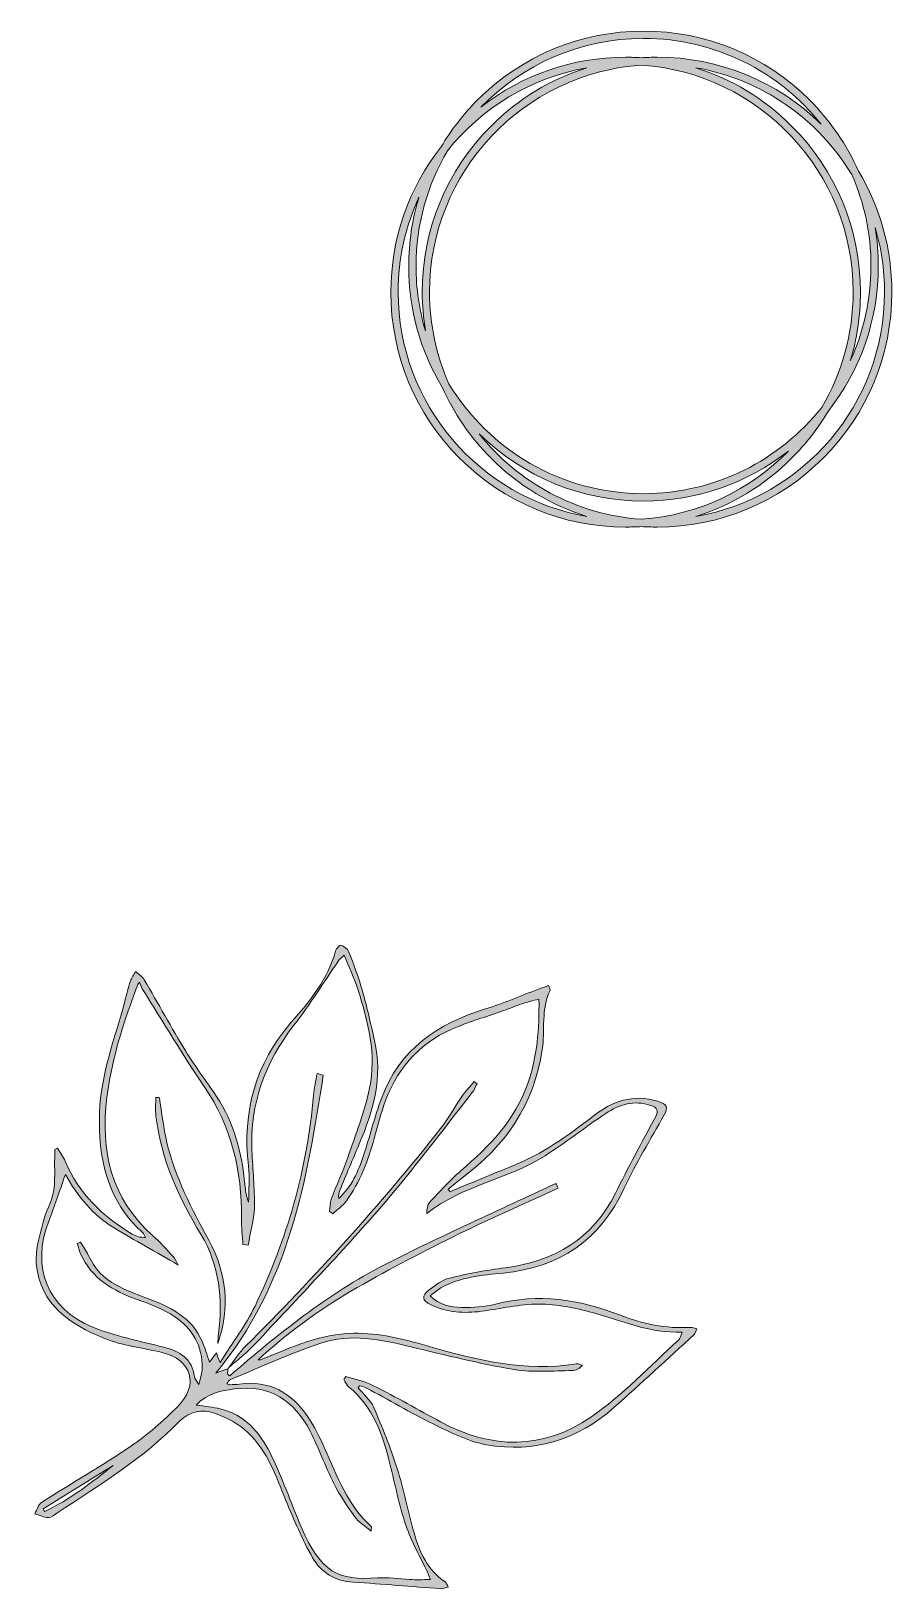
# Model space of a CAD drawing. Header units: inches. Extents: x 792 to 7891, y -1059 to 2748.
# Drawn here: x 2583 to 3759, y -1040 to 1087 of the extents above; entities that cross this region are included whole.
import ezdxf

# ---------------------------------------------------------------- set-up
doc = ezdxf.new("R2010")
doc.units = ezdxf.units.IN
doc.header["$MEASUREMENT"] = 0
doc.layers.add('Layer 1', color=7, linetype='Continuous')

# ---------------------------------------------------------------- blocks, each defined once
blk = doc.blocks.new('block 5')
at = {"layer": 'Layer 1', "lineweight": 0}
for points, knots in [([(3484.1, -682.5), (3450.2, -684.6), (3417.7, -677.5), (3386.5, -665.5), (3331.3, -644.3), (3275.6, -635.6), (3217.2, -650.7), (3202.3, -654.5), (3186.2, -655.7), (3170.8, -655.2), (3156.2, -654.7), (3140.8, -652.7), (3127.9, -639.2), (3133.6, -635), (3137.8, -631.2), (3142.7, -628.5), (3169.1, -613.7), (3198.4, -611.3), (3227.6, -608.3), (3304.4, -600.7), (3359.9, -563.6), (3393.1, -492.5), (3409.1, -458.2), (3429.1, -425.6), (3447.6, -392.4), (3453.3, -382.3), (3451.6, -377.6), (3439, -373.8), (3405.3, -363.4), (3376.5, -373.7), (3350, -394.4), (3316.1, -421), (3281, -445.7), (3240.7, -462), (3211.9, -473.6), (3183.3, -485.5), (3154.7, -497.3), (3154, -496.2), (3153.3, -495.1), (3152.6, -494), (3158.8, -488.8), (3164.8, -483.4), (3171.3, -478.6), (3230.9, -434.6), (3270, -377.8), (3281, -303.2), (3285, -276.4), (3279.1, -248.1), (3291.9, -222.4), (3292.5, -221.2), (3290.9, -218.9), (3289.8, -215.6), (3284.8, -217.4), (3280.4, -219), (3276, -220.7), (3251.8, -229.7), (3228.1, -239.9), (3203.5, -247.6), (3138.3, -267.9), (3085.7, -302.6), (3061.3, -369.8), (3052, -395.5), (3045.3, -422.1), (3036.8, -448), (3029.6, -469.7), (3020.5, -490.5), (3002.9, -506.6), (3002.6, -502.5), (3003.1, -498.8), (3004.5, -495.4), (3013.2, -474.2), (3022.1, -453), (3031.1, -431.9), (3050.3, -386.7), (3063.5, -340.6), (3052, -290.8), (3046.7, -268.1), (3041.7, -245.3), (3035.3, -222.8), (3030.1, -204.6), (3023.4, -186.7), (3016.5, -169.1), (3015, -165.3), (3009.8, -162.3), (3005.7, -160.7), (3004.4, -160.2), (2999.5, -165.2), (2998.7, -168.3), (2988.4, -207), (2963.7, -236.8), (2938.2, -265.9), (2888.9, -322.5), (2871.1, -388), (2879.6, -461.9), (2881.5, -478.3), (2879.9, -495.1), (2879.9, -511.7), (2876.4, -503.7), (2875.5, -495.6), (2874.8, -487.5), (2870.7, -444.5), (2860.4, -403.6), (2836.1, -367.3), (2822.3, -346.5), (2806.9, -326.7), (2794, -305.5), (2774.4, -273.4), (2756.4, -240.3), (2737.3, -207.9), (2734.7, -203.4), (2729.5, -200.3), (2725.5, -196.5), (2723.1, -200.9), (2720, -205.1), (2718.4, -209.8), (2715.4, -218.6), (2713.3, -227.7), (2710.9, -236.6), (2697.5, -287.1), (2678.1, -336.3), (2676.2, -389.1), (2674, -451.2), (2686.2, -508.8), (2734.8, -553), (2736.7, -554.7), (2737.8, -557.4), (2739.2, -559.6), (2732, -559.9), (2726.1, -558.2), (2720.9, -555.2), (2680.4, -531.1), (2647.8, -499.8), (2629.3, -455.4), (2626.7, -449.2), (2622.2, -443.7), (2618.6, -437.9), (2617.3, -438.4), (2616.1, -438.9), (2614.9, -439.4), (2614.9, -443), (2615, -446.6), (2614.9, -450.2), (2614.5, -466), (2616, -482.1), (2613.2, -497.5), (2610.7, -511.7), (2602.4, -524.7), (2599, -538.9), (2594.5, -557.6), (2588, -577.4), (2589.8, -595.9), (2595.2, -651.4), (2636.2, -678.6), (2682.2, -697.4), (2707.2, -707.6), (2735.3, -710.3), (2761.8, -716.8), (2801.9, -726.5), (2812.6, -761), (2783.2, -790.3), (2763.2, -810.2), (2741.7, -829.3), (2718.4, -845.1), (2678.8, -872), (2637.2, -895.7), (2596.9, -921.4), (2592.4, -924.3), (2590.8, -931.7), (2587.8, -937), (2594.1, -938.9), (2600.3, -942.2), (2606.7, -942.3), (2610.8, -942.4), (2615.1, -937.8), (2619.2, -935.2), (2677.2, -897.1), (2736.6, -860.8), (2785.5, -810.6), (2798.8, -797), (2816.7, -793.8), (2833.2, -799.6), (2849.7, -805.4), (2866.6, -814.4), (2879.2, -826.3), (2905.8, -851.4), (2917.2, -886), (2930.9, -919), (2941.8, -945.5), (2953, -972.3), (2967.3, -997), (2978.9, -1017), (2997.9, -1029.1), (3022.7, -1030.5), (3062.7, -1032.9), (3102.5, -1036.4), (3142.4, -1039.3), (3145.4, -1039.5), (3148.5, -1038), (3152.7, -1037.1), (3150.7, -1033.7), (3150.1, -1030.9), (3148.3, -1029.7), (3124.4, -1013.7), (3113.2, -989.5), (3105.9, -963.2), (3097.7, -934), (3092, -904.1), (3082.9, -875.3), (3073.8, -846.7), (3062.4, -818.6), (3050.4, -791), (3046.1, -781.2), (3036.7, -773.6), (3029.6, -765.1), (3030.2, -764.1), (3030.8, -763.1), (3031.4, -762.1), (3034.4, -763), (3037.8, -763.5), (3040.5, -765), (3071, -781.4), (3100.9, -799.1), (3132, -814.3), (3155.5, -825.7), (3179.8, -838.4), (3205.1, -842.8), (3270.4, -854.2), (3329.2, -836.3), (3379, -791.9), (3415.8, -759.1), (3452.1, -725.6), (3488.5, -692.3), (3490.3, -690.7), (3490.7, -687.6), (3492.2, -684.3), (3488.6, -683.5), (3486.3, -682.4), (3484.1, -682.5)], [0, 0, 0, 0, 1, 1, 1, 2, 2, 2, 3, 3, 3, 4, 4, 4, 5, 5, 5, 6, 6, 6, 7, 7, 7, 8, 8, 8, 9, 9, 9, 10, 10, 10, 11, 11, 11, 12, 12, 12, 13, 13, 13, 14, 14, 14, 15, 15, 15, 16, 16, 16, 17, 17, 17, 18, 18, 18, 19, 19, 19, 20, 20, 20, 21, 21, 21, 22, 22, 22, 23, 23, 23, 24, 24, 24, 25, 25, 25, 26, 26, 26, 27, 27, 27, 28, 28, 28, 29, 29, 29, 30, 30, 30, 31, 31, 31, 32, 32, 32, 33, 33, 33, 34, 34, 34, 35, 35, 35, 36, 36, 36, 37, 37, 37, 38, 38, 38, 39, 39, 39, 40, 40, 40, 41, 41, 41, 42, 42, 42, 43, 43, 43, 44, 44, 44, 45, 45, 45, 46, 46, 46, 47, 47, 47, 48, 48, 48, 49, 49, 49, 50, 50, 50, 51, 51, 51, 52, 52, 52, 53, 53, 53, 54, 54, 54, 55, 55, 55, 56, 56, 56, 57, 57, 57, 58, 58, 58, 59, 59, 59, 60, 60, 60, 61, 61, 61, 62, 62, 62, 63, 63, 63, 64, 64, 64, 65, 65, 65, 66, 66, 66, 67, 67, 67, 68, 68, 68, 69, 69, 69, 70, 70, 70, 71, 71, 71, 72, 72, 72, 73, 73, 73, 74, 74, 74, 75, 75, 75, 76, 76, 76, 77, 77, 77, 78, 78, 78, 79, 79, 79, 79]), ([(3467.4, -699.8), (3427.8, -735.3), (3391.1, -775.2), (3347.5, -805), (3282.6, -849.5), (3211.9, -849.5), (3142.1, -811.5), (3111.7, -794.9), (3081.5, -777.8), (3050.6, -762.1), (3038.8, -756.1), (3025.3, -753.7), (3012.5, -749.7), (3011.7, -751), (3010.8, -752.4), (3009.9, -753.7), (3012.1, -757), (3013.6, -761.2), (3016.5, -763.6), (3050, -790.9), (3063.1, -828.9), (3073, -868.8), (3079.9, -896.8), (3085.4, -925.3), (3094.7, -952.5), (3102.2, -974.9), (3114.4, -995.8), (3124.5, -1017.3), (3125.7, -1019.8), (3126.5, -1022.4), (3128.2, -1026.9), (3117.7, -1026.9), (3108.7, -1027.2), (3099.7, -1026.8), (3085.1, -1026.2), (3070.4, -1023.4), (3055.9, -1024.5), (3002.4, -1028.4), (2978.4, -1017.6), (2951.8, -955), (2937.5, -921.3), (2925.5, -886.6), (2909.1, -853.9), (2894.9, -825.6), (2874.4, -801.4), (2840.9, -793.7), (2831.2, -791.4), (2821.1, -790.5), (2808.1, -788.5), (2824, -772), (2842.2, -769), (2860.2, -766.6), (2908.9, -760.2), (2942.4, -782.4), (2963.9, -824.3), (2975.7, -847.3), (2984.4, -871.8), (2996, -894.9), (3004.1, -911), (3014.1, -926.2), (3024.7, -940.8), (3030, -948.2), (3038.5, -953.3), (3047.2, -960.8), (3047.6, -956.3), (3048, -954.9), (3047.6, -954.6), (3014.8, -925.6), (3001.1, -885.4), (2983.6, -847.2), (2976.9, -832.6), (2969.8, -817.9), (2960.9, -804.7), (2938.6, -771.7), (2908.2, -754.3), (2867.2, -759.9), (2862.8, -760.5), (2858.4, -760.6), (2854, -760.8), (2853.1, -760.9), (2852.2, -760.3), (2849.9, -759.6), (2851.9, -757.3), (2853.2, -754.5), (2855.3, -753.6), (2896.3, -736.7), (2936.7, -717.9), (2978.7, -703.9), (3019.4, -690.2), (3060.8, -699.1), (3101.6, -709), (3148.5, -720.4), (3195.5, -732.1), (3243, -740.1), (3268.7, -744.4), (3295.7, -741.6), (3322.1, -741.5), (3326.9, -741.4), (3331.7, -738.9), (3336.1, -734.1), (3333.2, -733.4), (3330.1, -731.8), (3327.3, -732.3), (3257.1, -743.6), (3190.4, -727.1), (3123.8, -707.7), (3091, -698.2), (3058, -690), (3023.1, -690.5), (2978.1, -691.1), (2938.8, -709.7), (2898.6, -725.8), (2896.9, -726.5), (2895.3, -727.3), (2892.8, -726.8), (2931.8, -691.1), (2974.2, -659.7), (3019.7, -633.1), (3065.2, -606.6), (3112, -582.2), (3159.2, -558.8), (3206.4, -535.5), (3254.9, -514.5), (3302.8, -492.5), (3301.8, -490.2), (3300.8, -488), (3299.7, -485.8), (3221.6, -522.7), (3142.4, -557.7), (3065.5, -597.1), (2987.9, -636.8), (2920.1, -691.7), (2854.1, -748.6), (2853.1, -747.8), (2852.1, -747), (2851.1, -746.2), (2851.3, -743.8), (2851.4, -741.3), (2851.6, -738.9), (2847.7, -740.3), (2843.7, -741.7), (2835, -744.8), (2935.4, -624.5), (2959.5, -481.6), (2981.9, -338.2), (2979.1, -337.4), (2976.3, -336.6), (2973.5, -335.8), (2971.8, -345.8), (2969.3, -355.6), (2968.5, -365.6), (2959.9, -466.6), (2932.4, -562.4), (2888.6, -653.3), (2876, -679.5), (2858, -703.1), (2840.8, -730.5), (2838.4, -724.3), (2837.2, -721.1), (2835.8, -717.4), (2832.8, -721.4), (2830.1, -725), (2826.3, -729.8), (2822.7, -719.5), (2820.2, -710.7), (2816.7, -702.3), (2802, -668.2), (2771.9, -653.7), (2739.4, -642.1), (2725.7, -637.2), (2712.2, -631.4), (2699.2, -624.9), (2681.6, -616), (2669.2, -601.8), (2660.8, -583.9), (2657.9, -577.6), (2653.8, -572), (2650.2, -566.1), (2648.8, -566.7), (2647.3, -567.4), (2645.8, -568.1), (2647.2, -572.7), (2648.1, -577.6), (2650.1, -581.9), (2665.6, -615.4), (2694.1, -632.6), (2727.6, -644.4), (2744.9, -650.5), (2762.6, -657.4), (2777.9, -667.3), (2803.1, -683.7), (2817.1, -707.9), (2816.4, -738.9), (2816.3, -744.8), (2814, -750.7), (2811.9, -760.3), (2808.4, -754.6), (2806, -752.6), (2805.8, -750.2), (2803, -725), (2785.9, -715.3), (2763.9, -709.6), (2731.3, -701.2), (2697.8, -694.7), (2666.8, -682.1), (2604.7, -656.8), (2582.7, -600.5), (2606.7, -537.6), (2614.3, -517.7), (2621.2, -497.4), (2629.6, -473.6), (2646.2, -503.4), (2667.1, -529.1), (2696, -546.5), (2724.4, -563.5), (2753.3, -579.8), (2783.8, -597.4), (2781.2, -592.9), (2779.6, -588.7), (2776.7, -585.5), (2767.8, -575.9), (2758.8, -566), (2749, -557.3), (2691.5, -506.3), (2677.2, -441.4), (2686.3, -368.3), (2692.1, -321.8), (2705.3, -277.6), (2721.3, -233.9), (2723.7, -227.6), (2724.8, -220.9), (2730.6, -210.9), (2731.9, -214), (2732.8, -217.4), (2734.6, -220.2), (2762.7, -264.8), (2789.6, -310.2), (2819.3, -353.7), (2856.8, -408.5), (2870.7, -469), (2870, -534.1), (2869.9, -545.9), (2871.3, -557.7), (2872.1, -569.5), (2872.1, -569.5), (2879.2, -570.3), (2879.2, -570.3), (2882.2, -553.2), (2887.3, -536.1), (2887.7, -519), (2888.3, -493.1), (2885.5, -467.2), (2884.4, -441.3), (2881.6, -376.9), (2902.3, -320.7), (2941.7, -270), (2963.7, -241.6), (2982.7, -210.9), (3003.2, -181.2), (3004.2, -179.7), (3005.9, -178.6), (3010.4, -174.4), (3017.1, -191), (3024.2, -205.5), (3029.1, -220.8), (3043.1, -264.8), (3054.8, -309.9), (3045.1, -356), (3038.3, -388.2), (3026.1, -419.3), (3015.3, -450.6), (3008.7, -469.9), (2999.9, -488.5), (2992.7, -507.7), (2990.8, -512.8), (2991.1, -518.7), (2990.4, -524.2), (2991.9, -525.2), (2993.5, -526.3), (2995, -527.4), (3001.2, -521.5), (3008.6, -516.5), (3013.5, -509.7), (3032.1, -484), (3043.2, -454.9), (3051.4, -424.4), (3056.1, -407), (3060.8, -389.5), (3067.1, -372.6), (3085.3, -324.5), (3117.9, -290), (3166.4, -271.5), (3186.8, -263.7), (3207.8, -257.1), (3228.5, -249.8), (3236.7, -246.9), (3244.8, -243.5), (3253.1, -240.7), (3260.2, -238.4), (3267.5, -236.6), (3276.6, -234.1), (3276.9, -275.3), (3274.2, -312.6), (3261.3, -349.4), (3243.8, -399.7), (3208.5, -435.3), (3169.7, -468.9), (3154.6, -482), (3141, -496.8), (3127.4, -511.5), (3124, -515.2), (3123.3, -521.4), (3123.2, -527.2), (3171.9, -488.2), (3234.5, -480.4), (3284.9, -448.1), (3313.2, -429.9), (3339.8, -409.1), (3367.8, -390.4), (3386.3, -378.2), (3406.5, -371.8), (3429.1, -379.3), (3438.5, -382.5), (3440.3, -386.7), (3435.6, -395.5), (3417.1, -429.9), (3398.3, -464.2), (3381.1, -499.2), (3350, -562.1), (3297.7, -592.2), (3230.2, -601.1), (3204.7, -604.5), (3179.2, -609.1), (3154.1, -615.3), (3144.2, -617.7), (3135, -624.9), (3126.6, -631.4), (3115.8, -639.9), (3116.5, -645.8), (3129.1, -651.8), (3150.9, -662.2), (3174.3, -663.6), (3198, -660.5), (3224.2, -657), (3250.3, -650.6), (3276.5, -650.7), (3300.9, -650.8), (3325.9, -655.9), (3349.7, -662.3), (3389.5, -673.1), (3427.6, -691), (3472.3, -688.8), (3470, -694.2), (3469.5, -697.9), (3467.4, -699.8)], [0, 0, 0, 0, 1, 1, 1, 2, 2, 2, 3, 3, 3, 4, 4, 4, 5, 5, 5, 6, 6, 6, 7, 7, 7, 8, 8, 8, 9, 9, 9, 10, 10, 10, 11, 11, 11, 12, 12, 12, 13, 13, 13, 14, 14, 14, 15, 15, 15, 16, 16, 16, 17, 17, 17, 18, 18, 18, 19, 19, 19, 20, 20, 20, 21, 21, 21, 22, 22, 22, 23, 23, 23, 24, 24, 24, 25, 25, 25, 26, 26, 26, 27, 27, 27, 28, 28, 28, 29, 29, 29, 30, 30, 30, 31, 31, 31, 32, 32, 32, 33, 33, 33, 34, 34, 34, 35, 35, 35, 36, 36, 36, 37, 37, 37, 38, 38, 38, 39, 39, 39, 40, 40, 40, 41, 41, 41, 42, 42, 42, 43, 43, 43, 44, 44, 44, 45, 45, 45, 46, 46, 46, 47, 47, 47, 48, 48, 48, 49, 49, 49, 50, 50, 50, 51, 51, 51, 52, 52, 52, 53, 53, 53, 54, 54, 54, 55, 55, 55, 56, 56, 56, 57, 57, 57, 58, 58, 58, 59, 59, 59, 60, 60, 60, 61, 61, 61, 62, 62, 62, 63, 63, 63, 64, 64, 64, 65, 65, 65, 66, 66, 66, 67, 67, 67, 68, 68, 68, 69, 69, 69, 70, 70, 70, 71, 71, 71, 72, 72, 72, 73, 73, 73, 74, 74, 74, 75, 75, 75, 76, 76, 76, 77, 77, 77, 78, 78, 78, 79, 79, 79, 80, 80, 80, 81, 81, 81, 82, 82, 82, 83, 83, 83, 84, 84, 84, 85, 85, 85, 86, 86, 86, 87, 87, 87, 88, 88, 88, 89, 89, 89, 90, 90, 90, 91, 91, 91, 92, 92, 92, 93, 93, 93, 94, 94, 94, 95, 95, 95, 96, 96, 96, 97, 97, 97, 98, 98, 98, 99, 99, 99, 100, 100, 100, 101, 101, 101, 102, 102, 102, 103, 103, 103, 104, 104, 104, 105, 105, 105, 106, 106, 106, 107, 107, 107, 108, 108, 108, 109, 109, 109, 110, 110, 110, 111, 111, 111, 112, 112, 112, 113, 113, 113, 114, 114, 114, 115, 115, 115, 116, 116, 116, 117, 117, 117, 118, 118, 118, 118]), ([(2601.3, -934), (2600.6, -932.8), (2599.8, -931.5), (2599.1, -930.3), (2631.1, -910.5), (2663, -890.7), (2695, -870.9), (2665.6, -894.1), (2635.6, -917.6), (2601.3, -934)], [0, 0, 0, 0, 1, 1, 1, 2, 2, 2, 3, 3, 3, 3])]:
    blk.add_open_spline(points, degree=3, knots=knots, dxfattribs=at)

msp = doc.modelspace()

# ---------------------------------------------------------------- hatches: boundary and pattern name
at = {"layer": 'Layer 1', "true_color": 0x54320c}
h = msp.add_hatch(color=48, dxfattribs=at)
h.dxf.hatch_style = 2
edge = h.paths.add_edge_path()
edge.add_spline(control_points=[(3713, 896.4), (3697.2, 932.1), (3674.7, 965), (3646.2, 993.5), (3585.7, 1054.1), (3505.1, 1087.5), (3419.4, 1087.5), (3333.7, 1087.5), (3253.2, 1054.1), (3192.6, 993.5), (3173.2, 974.1), (3156.5, 952.6), (3142.9, 929.5), (3098.4, 873.2), (3074.2, 804), (3074.2, 731.1), (3074.2, 645.4), (3107.6, 564.9), (3168.2, 504.3), (3228.8, 443.7), (3309.3, 410.3), (3395, 410.3), (3402.2, 410.3), (3409.4, 410.6), (3416.5, 411), (3423.6, 410.6), (3430.7, 410.3), (3437.9, 410.3), (3523.6, 410.3), (3604.2, 443.7), (3664.7, 504.3), (3725.3, 564.9), (3758.7, 645.4), (3758.7, 731.1), (3758.7, 790.3), (3742.8, 847), (3713, 896.4)], knot_values=[0, 0, 0, 0, 1, 1, 1, 2, 2, 2, 3, 3, 3, 4, 4, 4, 5, 5, 5, 6, 6, 6, 7, 7, 7, 8, 8, 8, 9, 9, 9, 10, 10, 10, 11, 11, 11, 12, 12, 12, 12], degree=3, periodic=1)
edge = h.paths.add_edge_path()
edge.add_spline(control_points=[(3730.2, 766.7), (3730.2, 720.4), (3720, 676.5), (3701.9, 637.1), (3711, 667.1), (3715.8, 698.8), (3715.8, 731.1), (3715.8, 816.8), (3682.4, 897.4), (3621.8, 957.9), (3584.6, 995.2), (3539.8, 1022.1), (3491, 1037.4), (3581.2, 1021.8), (3658.2, 967.2), (3703.9, 891.7), (3720.8, 853.4), (3730.2, 811.1), (3730.2, 766.7)], knot_values=[0, 0, 0, 0, 1, 1, 1, 2, 2, 2, 3, 3, 3, 4, 4, 4, 5, 5, 5, 6, 6, 6, 6], degree=3, periodic=1)
edge = h.paths.add_edge_path()
edge.add_spline(control_points=[(3416.5, 421.1), (3327, 427.2), (3247.8, 471.4), (3195, 537.5), (3255.3, 478.4), (3334.9, 445.9), (3419.4, 445.9), (3492.1, 445.9), (3561, 469.9), (3617.3, 514.1), (3565.5, 461.1), (3494.9, 426.5), (3416.5, 421.1)], knot_values=[0, 0, 0, 0, 1, 1, 1, 2, 2, 2, 3, 3, 3, 4, 4, 4, 4], degree=3, periodic=1)
edge = h.paths.add_edge_path()
edge.add_spline(control_points=[(3419.4, 455.9), (3306.8, 455.9), (3207.9, 516.1), (3153.4, 606.1), (3136.5, 644.4), (3127.1, 686.7), (3127.1, 731.1), (3127.1, 895.3), (3255.1, 1030.1), (3416.5, 1041.1), (3577.9, 1030.1), (3705.8, 895.3), (3705.8, 731.1), (3705.8, 673.8), (3690.2, 620), (3662.9, 573.8), (3606, 502), (3518, 455.9), (3419.4, 455.9)], knot_values=[0, 0, 0, 0, 1, 1, 1, 2, 2, 2, 3, 3, 3, 4, 4, 4, 5, 5, 5, 6, 6, 6, 6], degree=3, periodic=1)
edge = h.paths.add_edge_path()
edge.add_spline(control_points=[(3341.9, 1037.4), (3293.1, 1022.1), (3248.3, 995.2), (3211.1, 957.9), (3150.5, 897.4), (3117.1, 816.8), (3117.1, 731.1), (3117.1, 713.2), (3118.6, 695.6), (3121.4, 678.3), (3113.1, 706.3), (3108.6, 736), (3108.6, 766.7), (3108.6, 824), (3124.3, 877.8), (3151.5, 924), (3198, 982.6), (3265.2, 1024.1), (3341.9, 1037.4)], knot_values=[0, 0, 0, 0, 1, 1, 1, 2, 2, 2, 3, 3, 3, 4, 4, 4, 5, 5, 5, 6, 6, 6, 6], degree=3, periodic=1)
edge = h.paths.add_edge_path()
edge.add_spline(control_points=[(3419.4, 1077.5), (3517.6, 1077.5), (3605.3, 1031.7), (3662.3, 960.3), (3602, 1019.4), (3522.5, 1051.9), (3437.9, 1051.9), (3430.7, 1051.9), (3423.6, 1051.6), (3416.5, 1051.2), (3409.4, 1051.6), (3402.2, 1051.9), (3395, 1051.9), (3322.4, 1051.9), (3253.4, 1027.9), (3197.2, 983.7), (3253.6, 1041.5), (3332.4, 1077.5), (3419.4, 1077.5)], knot_values=[0, 0, 0, 0, 1, 1, 1, 2, 2, 2, 3, 3, 3, 4, 4, 4, 5, 5, 5, 6, 6, 6, 6], degree=3, periodic=1)
edge = h.paths.add_edge_path()
edge.add_spline(control_points=[(3084.2, 731.1), (3084.2, 777.3), (3094.4, 821.3), (3112.6, 860.7), (3103.4, 830.6), (3098.6, 799), (3098.6, 766.7), (3098.6, 707.5), (3114.5, 650.8), (3144.3, 601.4), (3160.1, 565.7), (3182.6, 532.8), (3211.1, 504.3), (3248.3, 467.1), (3293.1, 440.1), (3341.9, 424.9), (3195.8, 450.1), (3084.2, 577.8), (3084.2, 731.1)], knot_values=[0, 0, 0, 0, 1, 1, 1, 2, 2, 2, 3, 3, 3, 4, 4, 4, 5, 5, 5, 6, 6, 6, 6], degree=3, periodic=1)
edge = h.paths.add_edge_path()
edge.add_spline(control_points=[(3491, 424.9), (3539.8, 440.1), (3584.6, 467.1), (3621.8, 504.3), (3641.3, 523.7), (3657.9, 545.2), (3671.5, 568.2), (3716, 624.6), (3740.2, 693.8), (3740.2, 766.7), (3740.2, 784.6), (3738.7, 802.2), (3735.9, 819.5), (3744.2, 791.5), (3748.7, 761.8), (3748.7, 731.1), (3748.7, 577.8), (3637.2, 450.1), (3491, 424.9)], knot_values=[0, 0, 0, 0, 1, 1, 1, 2, 2, 2, 3, 3, 3, 4, 4, 4, 5, 5, 5, 6, 6, 6, 6], degree=3, periodic=1)
h = msp.add_hatch(color=48, dxfattribs=at)
h.dxf.hatch_style = 2
edge = h.paths.add_edge_path()
edge.add_spline(control_points=[(2837.7, -704.4), (2854.7, -655.3), (2850, -608.3), (2825.4, -563.3), (2802.2, -520.8), (2779.7, -477.9), (2768.3, -430.4), (2763.5, -410.3), (2761.4, -389.4), (2758, -368.9), (2756.4, -368.7), (2754.7, -368.5), (2753.1, -368.3), (2753.1, -376.9), (2752.2, -385.7), (2753.2, -394.2), (2760.2, -453.2), (2784.8, -505.9), (2814.9, -555.9), (2840.7, -598.6), (2844.3, -643.9), (2838.7, -691.4), (2838.2, -695.7), (2838, -700), (2837.7, -704.4)], knot_values=[0, 0, 0, 0, 1, 1, 1, 2, 2, 2, 3, 3, 3, 4, 4, 4, 5, 5, 5, 6, 6, 6, 7, 7, 7, 8, 8, 8, 8], degree=3, periodic=1)
edge = h.paths.add_edge_path()
edge.add_spline(control_points=[(3188.1, -346.9), (3182.4, -353.6), (3176.2, -359.9), (3171.2, -367.1), (3161.2, -381.6), (3153, -397.4), (3142.2, -411.1), (3059.6, -515.7), (2970.1, -614.1), (2875.8, -708.1), (2867.1, -716.8), (2860.4, -727.5), (2852.9, -737.4), (2865.3, -726.4), (2878.4, -716.2), (2889.6, -704.2), (2947.3, -642.3), (3006, -581.2), (3061.4, -517.4), (3104.9, -467.3), (3144.4, -413.7), (3185.5, -361.6), (3188.2, -358.1), (3189.9, -353.7), (3192, -349.8), (3190.7, -348.8), (3189.4, -347.9), (3188.1, -346.9)], knot_values=[0, 0, 0, 0, 1, 1, 1, 2, 2, 2, 3, 3, 3, 4, 4, 4, 5, 5, 5, 6, 6, 6, 7, 7, 7, 8, 8, 8, 9, 9, 9, 9], degree=3, periodic=1)
edge = h.paths.add_edge_path()
edge.add_spline(control_points=[(2851.6, -738.6), (2851.6, -738.6), (2851.7, -738.6), (2851.7, -738.6), (2851.7, -738.7), (2851.7, -738.7), (2851.8, -738.7), (2851.8, -738.8), (2851.9, -738.8), (2851.9, -738.8), (2852.2, -738.3), (2852.6, -737.8), (2852.9, -737.4), (2852.5, -737.8), (2852.1, -738.2), (2851.6, -738.6), (2851.6, -738.6), (2851.6, -738.6), (2851.6, -738.6)], knot_values=[0, 0, 0, 0, 1, 1, 1, 2, 2, 2, 3, 3, 3, 4, 4, 4, 5, 5, 5, 6, 6, 6, 6], degree=3, periodic=1)
edge = h.paths.add_edge_path()
edge.add_spline(control_points=[(3188.1, -346.9), (3182.4, -353.6), (3176.2, -359.9), (3171.2, -367.1), (3161.2, -381.6), (3153, -397.4), (3142.2, -411.1), (3059.6, -515.7), (2970.1, -614.1), (2875.8, -708.1), (2867.1, -716.8), (2860.4, -727.5), (2852.9, -737.4), (2865.3, -726.4), (2878.4, -716.2), (2889.6, -704.2), (2947.3, -642.3), (3006, -581.2), (3061.4, -517.4), (3104.9, -467.3), (3144.4, -413.7), (3185.5, -361.6), (3188.2, -358.1), (3189.9, -353.7), (3192, -349.8), (3190.7, -348.8), (3189.4, -347.9), (3188.1, -346.9)], knot_values=[0, 0, 0, 0, 1, 1, 1, 2, 2, 2, 3, 3, 3, 4, 4, 4, 5, 5, 5, 6, 6, 6, 7, 7, 7, 8, 8, 8, 9, 9, 9, 9], degree=3, periodic=1)
edge = h.paths.add_edge_path()
edge.add_spline(control_points=[(2851.6, -738.6), (2851.6, -738.6), (2851.7, -738.6), (2851.7, -738.6), (2851.7, -738.7), (2851.7, -738.7), (2851.8, -738.7), (2851.8, -738.8), (2851.9, -738.8), (2851.9, -738.8), (2852.2, -738.3), (2852.6, -737.8), (2852.9, -737.4), (2852.5, -737.8), (2852.1, -738.2), (2851.6, -738.6), (2851.6, -738.6), (2851.6, -738.6), (2851.6, -738.6)], knot_values=[0, 0, 0, 0, 1, 1, 1, 2, 2, 2, 3, 3, 3, 4, 4, 4, 5, 5, 5, 6, 6, 6, 6], degree=3, periodic=1)
edge = h.paths.add_edge_path()
edge.add_spline(control_points=[(2768.3, -430.4), (2763.5, -410.3), (2761.4, -389.4), (2758, -368.9), (2756.4, -368.7), (2754.7, -368.5), (2753.1, -368.3), (2753.1, -376.9), (2752.2, -385.7), (2753.2, -394.2), (2760.2, -453.2), (2784.8, -505.9), (2814.9, -555.9), (2840.7, -598.6), (2844.3, -643.9), (2838.7, -691.4), (2838.2, -695.7), (2838, -700), (2837.7, -704.4), (2854.7, -655.3), (2850, -608.3), (2825.4, -563.3), (2802.2, -520.8), (2779.7, -477.9), (2768.3, -430.4)], knot_values=[0, 0, 0, 0, 1, 1, 1, 2, 2, 2, 3, 3, 3, 4, 4, 4, 5, 5, 5, 6, 6, 6, 7, 7, 7, 8, 8, 8, 8], degree=3, periodic=1)
edge = h.paths.add_edge_path()
edge.add_spline(control_points=[(3484.1, -682.5), (3450.2, -684.6), (3417.7, -677.5), (3386.5, -665.5), (3331.3, -644.3), (3275.6, -635.6), (3217.2, -650.7), (3202.3, -654.5), (3186.2, -655.7), (3170.8, -655.2), (3156.2, -654.7), (3140.8, -652.7), (3127.9, -639.2), (3133.6, -635), (3137.8, -631.2), (3142.7, -628.5), (3169.1, -613.7), (3198.4, -611.3), (3227.6, -608.3), (3304.4, -600.7), (3359.9, -563.6), (3393.1, -492.5), (3409.1, -458.2), (3429.1, -425.6), (3447.6, -392.4), (3453.3, -382.3), (3451.6, -377.6), (3439, -373.8), (3405.3, -363.4), (3376.5, -373.7), (3350, -394.4), (3316.1, -421), (3281, -445.7), (3240.7, -462), (3211.9, -473.6), (3183.3, -485.5), (3154.7, -497.3), (3154, -496.2), (3153.3, -495.1), (3152.6, -494), (3158.8, -488.8), (3164.8, -483.4), (3171.3, -478.6), (3230.9, -434.6), (3270, -377.8), (3281, -303.2), (3285, -276.4), (3279.1, -248.1), (3291.9, -222.4), (3292.5, -221.2), (3290.9, -218.9), (3289.8, -215.6), (3284.8, -217.4), (3280.4, -219), (3276, -220.7), (3251.8, -229.7), (3228.1, -239.9), (3203.5, -247.6), (3138.3, -267.9), (3085.7, -302.6), (3061.3, -369.8), (3052, -395.5), (3045.3, -422.1), (3036.8, -448), (3029.6, -469.7), (3020.5, -490.5), (3002.9, -506.6), (3002.6, -502.5), (3003.1, -498.8), (3004.5, -495.4), (3013.2, -474.2), (3022.1, -453), (3031.1, -431.9), (3050.3, -386.7), (3063.5, -340.6), (3052, -290.8), (3046.7, -268.1), (3041.7, -245.3), (3035.3, -222.8), (3030.1, -204.6), (3023.4, -186.7), (3016.5, -169.1), (3015, -165.3), (3009.8, -162.3), (3005.7, -160.7), (3004.4, -160.2), (2999.5, -165.2), (2998.7, -168.3), (2988.4, -207), (2963.7, -236.8), (2938.2, -265.9), (2888.9, -322.5), (2871.1, -388), (2879.6, -461.9), (2881.5, -478.3), (2879.9, -495.1), (2879.9, -511.7), (2876.4, -503.7), (2875.5, -495.6), (2874.8, -487.5), (2870.7, -444.5), (2860.4, -403.6), (2836.1, -367.3), (2822.3, -346.5), (2806.9, -326.7), (2794, -305.5), (2774.4, -273.4), (2756.4, -240.3), (2737.3, -207.9), (2734.7, -203.4), (2729.5, -200.3), (2725.5, -196.5), (2723.1, -200.9), (2720, -205.1), (2718.4, -209.8), (2715.4, -218.6), (2713.3, -227.7), (2710.9, -236.6), (2697.5, -287.1), (2678.1, -336.3), (2676.2, -389.1), (2674, -451.2), (2686.2, -508.8), (2734.8, -553), (2736.7, -554.7), (2737.8, -557.4), (2739.2, -559.6), (2732, -559.9), (2726.1, -558.2), (2720.9, -555.2), (2680.4, -531.1), (2647.8, -499.8), (2629.3, -455.4), (2626.7, -449.2), (2622.2, -443.7), (2618.6, -437.9), (2617.3, -438.4), (2616.1, -438.9), (2614.9, -439.4), (2614.9, -443), (2615, -446.6), (2614.9, -450.2), (2614.5, -466), (2616, -482.1), (2613.2, -497.5), (2610.7, -511.7), (2602.4, -524.7), (2599, -538.9), (2594.5, -557.6), (2588, -577.4), (2589.8, -595.9), (2595.2, -651.4), (2636.2, -678.6), (2682.2, -697.4), (2707.2, -707.6), (2735.3, -710.3), (2761.8, -716.8), (2801.9, -726.5), (2812.6, -761), (2783.2, -790.3), (2763.2, -810.2), (2741.7, -829.3), (2718.4, -845.1), (2678.8, -872), (2637.2, -895.7), (2596.9, -921.4), (2592.4, -924.3), (2590.8, -931.7), (2587.8, -937), (2594.1, -938.9), (2600.3, -942.2), (2606.7, -942.3), (2610.8, -942.4), (2615.1, -937.8), (2619.2, -935.2), (2677.2, -897.1), (2736.6, -860.8), (2785.5, -810.6), (2798.8, -797), (2816.7, -793.8), (2833.2, -799.6), (2849.7, -805.4), (2866.6, -814.4), (2879.2, -826.3), (2905.8, -851.4), (2917.2, -886), (2930.9, -919), (2941.8, -945.5), (2953, -972.3), (2967.3, -997), (2978.9, -1017), (2997.9, -1029.1), (3022.7, -1030.5), (3062.7, -1032.9), (3102.5, -1036.4), (3142.4, -1039.3), (3145.4, -1039.5), (3148.5, -1038), (3152.7, -1037.1), (3150.7, -1033.7), (3150.1, -1030.9), (3148.3, -1029.7), (3124.4, -1013.7), (3113.2, -989.5), (3105.9, -963.2), (3097.7, -934), (3092, -904.1), (3082.9, -875.3), (3073.8, -846.7), (3062.4, -818.6), (3050.4, -791), (3046.1, -781.2), (3036.7, -773.6), (3029.6, -765.1), (3030.2, -764.1), (3030.8, -763.1), (3031.4, -762.1), (3034.4, -763), (3037.8, -763.5), (3040.5, -765), (3071, -781.4), (3100.9, -799.1), (3132, -814.3), (3155.5, -825.7), (3179.8, -838.4), (3205.1, -842.8), (3270.4, -854.2), (3329.2, -836.3), (3379, -791.9), (3415.8, -759.1), (3452.1, -725.6), (3488.5, -692.3), (3490.3, -690.7), (3490.7, -687.6), (3492.2, -684.3), (3488.6, -683.5), (3486.3, -682.4), (3484.1, -682.5)], knot_values=[0, 0, 0, 0, 1, 1, 1, 2, 2, 2, 3, 3, 3, 4, 4, 4, 5, 5, 5, 6, 6, 6, 7, 7, 7, 8, 8, 8, 9, 9, 9, 10, 10, 10, 11, 11, 11, 12, 12, 12, 13, 13, 13, 14, 14, 14, 15, 15, 15, 16, 16, 16, 17, 17, 17, 18, 18, 18, 19, 19, 19, 20, 20, 20, 21, 21, 21, 22, 22, 22, 23, 23, 23, 24, 24, 24, 25, 25, 25, 26, 26, 26, 27, 27, 27, 28, 28, 28, 29, 29, 29, 30, 30, 30, 31, 31, 31, 32, 32, 32, 33, 33, 33, 34, 34, 34, 35, 35, 35, 36, 36, 36, 37, 37, 37, 38, 38, 38, 39, 39, 39, 40, 40, 40, 41, 41, 41, 42, 42, 42, 43, 43, 43, 44, 44, 44, 45, 45, 45, 46, 46, 46, 47, 47, 47, 48, 48, 48, 49, 49, 49, 50, 50, 50, 51, 51, 51, 52, 52, 52, 53, 53, 53, 54, 54, 54, 55, 55, 55, 56, 56, 56, 57, 57, 57, 58, 58, 58, 59, 59, 59, 60, 60, 60, 61, 61, 61, 62, 62, 62, 63, 63, 63, 64, 64, 64, 65, 65, 65, 66, 66, 66, 67, 67, 67, 68, 68, 68, 69, 69, 69, 70, 70, 70, 71, 71, 71, 72, 72, 72, 73, 73, 73, 74, 74, 74, 75, 75, 75, 76, 76, 76, 77, 77, 77, 78, 78, 78, 79, 79, 79, 79], degree=3, periodic=1)
edge = h.paths.add_edge_path()
edge.add_spline(control_points=[(2601.3, -934), (2600.6, -932.8), (2599.8, -931.5), (2599.1, -930.3), (2631.1, -910.5), (2663, -890.7), (2695, -870.9), (2665.6, -894.1), (2635.6, -917.6), (2601.3, -934)], knot_values=[0, 0, 0, 0, 1, 1, 1, 2, 2, 2, 3, 3, 3, 3], degree=3, periodic=1)
edge = h.paths.add_edge_path()
edge.add_spline(control_points=[(3467.4, -699.8), (3427.8, -735.3), (3391.1, -775.2), (3347.5, -805), (3282.6, -849.5), (3211.9, -849.5), (3142.1, -811.5), (3111.7, -794.9), (3081.5, -777.8), (3050.6, -762.1), (3038.8, -756.1), (3025.3, -753.7), (3012.5, -749.7), (3011.7, -751), (3010.8, -752.4), (3009.9, -753.7), (3012.1, -757), (3013.6, -761.2), (3016.5, -763.6), (3050, -790.9), (3063.1, -828.9), (3073, -868.8), (3079.9, -896.8), (3085.4, -925.3), (3094.7, -952.5), (3102.2, -974.9), (3114.4, -995.8), (3124.5, -1017.3), (3125.7, -1019.8), (3126.5, -1022.4), (3128.2, -1026.9), (3117.7, -1026.9), (3108.7, -1027.2), (3099.7, -1026.8), (3085.1, -1026.2), (3070.4, -1023.4), (3055.9, -1024.5), (3002.4, -1028.4), (2978.4, -1017.6), (2951.8, -955), (2937.5, -921.3), (2925.5, -886.6), (2909.1, -853.9), (2894.9, -825.6), (2874.4, -801.4), (2840.9, -793.7), (2831.2, -791.4), (2821.1, -790.5), (2808.1, -788.5), (2824, -772), (2842.2, -769), (2860.2, -766.6), (2908.9, -760.2), (2942.4, -782.4), (2963.9, -824.3), (2975.7, -847.3), (2984.4, -871.8), (2996, -894.9), (3004.1, -911), (3014.1, -926.2), (3024.7, -940.8), (3030, -948.2), (3038.5, -953.3), (3047.2, -960.8), (3047.6, -956.3), (3048, -954.9), (3047.6, -954.6), (3014.8, -925.6), (3001.1, -885.4), (2983.6, -847.2), (2976.9, -832.6), (2969.8, -817.9), (2960.9, -804.7), (2938.6, -771.7), (2908.2, -754.3), (2867.2, -759.9), (2862.8, -760.5), (2858.4, -760.6), (2854, -760.8), (2853.1, -760.9), (2852.2, -760.3), (2849.9, -759.6), (2851.9, -757.3), (2853.2, -754.5), (2855.3, -753.6), (2896.3, -736.7), (2936.7, -717.9), (2978.7, -703.9), (3019.4, -690.2), (3060.8, -699.1), (3101.6, -709), (3148.5, -720.4), (3195.5, -732.1), (3243, -740.1), (3268.7, -744.4), (3295.7, -741.6), (3322.1, -741.5), (3326.9, -741.4), (3331.7, -738.9), (3336.1, -734.1), (3333.2, -733.4), (3330.1, -731.8), (3327.3, -732.3), (3257.1, -743.6), (3190.4, -727.1), (3123.8, -707.7), (3091, -698.2), (3058, -690), (3023.1, -690.5), (2978.1, -691.1), (2938.8, -709.7), (2898.6, -725.8), (2896.9, -726.5), (2895.3, -727.3), (2892.8, -726.8), (2931.8, -691.1), (2974.2, -659.7), (3019.7, -633.1), (3065.2, -606.6), (3112, -582.2), (3159.2, -558.8), (3206.4, -535.5), (3254.9, -514.5), (3302.8, -492.5), (3301.8, -490.2), (3300.8, -488), (3299.7, -485.8), (3221.6, -522.7), (3142.4, -557.7), (3065.5, -597.1), (2987.9, -636.8), (2920.1, -691.7), (2854.1, -748.6), (2853.1, -747.8), (2852.1, -747), (2851.1, -746.2), (2851.3, -743.8), (2851.4, -741.3), (2851.6, -738.9), (2847.7, -740.3), (2843.7, -741.7), (2835, -744.8), (2935.4, -624.5), (2959.5, -481.6), (2981.9, -338.2), (2979.1, -337.4), (2976.3, -336.6), (2973.5, -335.8), (2971.8, -345.8), (2969.3, -355.6), (2968.5, -365.6), (2959.9, -466.6), (2932.4, -562.4), (2888.6, -653.3), (2876, -679.5), (2858, -703.1), (2840.8, -730.5), (2838.4, -724.3), (2837.2, -721.1), (2835.8, -717.4), (2832.8, -721.4), (2830.1, -725), (2826.3, -729.8), (2822.7, -719.5), (2820.2, -710.7), (2816.7, -702.3), (2802, -668.2), (2771.9, -653.7), (2739.4, -642.1), (2725.7, -637.2), (2712.2, -631.4), (2699.2, -624.9), (2681.6, -616), (2669.2, -601.8), (2660.8, -583.9), (2657.9, -577.6), (2653.8, -572), (2650.2, -566.1), (2648.8, -566.7), (2647.3, -567.4), (2645.8, -568.1), (2647.2, -572.7), (2648.1, -577.6), (2650.1, -581.9), (2665.6, -615.4), (2694.1, -632.6), (2727.6, -644.4), (2744.9, -650.5), (2762.6, -657.4), (2777.9, -667.3), (2803.1, -683.7), (2817.1, -707.9), (2816.4, -738.9), (2816.3, -744.8), (2814, -750.7), (2811.9, -760.3), (2808.4, -754.6), (2806, -752.6), (2805.8, -750.2), (2803, -725), (2785.9, -715.3), (2763.9, -709.6), (2731.3, -701.2), (2697.8, -694.7), (2666.8, -682.1), (2604.7, -656.8), (2582.7, -600.5), (2606.7, -537.6), (2614.3, -517.7), (2621.2, -497.4), (2629.6, -473.6), (2646.2, -503.4), (2667.1, -529.1), (2696, -546.5), (2724.4, -563.5), (2753.3, -579.8), (2783.8, -597.4), (2781.2, -592.9), (2779.6, -588.7), (2776.7, -585.5), (2767.8, -575.9), (2758.8, -566), (2749, -557.3), (2691.5, -506.3), (2677.2, -441.4), (2686.3, -368.3), (2692.1, -321.8), (2705.3, -277.6), (2721.3, -233.9), (2723.7, -227.6), (2724.8, -220.9), (2730.6, -210.9), (2731.9, -214), (2732.8, -217.4), (2734.6, -220.2), (2762.7, -264.8), (2789.6, -310.2), (2819.3, -353.7), (2856.8, -408.5), (2870.7, -469), (2870, -534.1), (2869.9, -545.9), (2871.3, -557.7), (2872.1, -569.5), (2872.1, -569.5), (2879.2, -570.3), (2879.2, -570.3), (2882.2, -553.2), (2887.3, -536.1), (2887.7, -519), (2888.3, -493.1), (2885.5, -467.2), (2884.4, -441.3), (2881.6, -376.9), (2902.3, -320.7), (2941.7, -270), (2963.7, -241.6), (2982.7, -210.9), (3003.2, -181.2), (3004.2, -179.7), (3005.9, -178.6), (3010.4, -174.4), (3017.1, -191), (3024.2, -205.5), (3029.1, -220.8), (3043.1, -264.8), (3054.8, -309.9), (3045.1, -356), (3038.3, -388.2), (3026.1, -419.3), (3015.3, -450.6), (3008.7, -469.9), (2999.9, -488.5), (2992.7, -507.7), (2990.8, -512.8), (2991.1, -518.7), (2990.4, -524.2), (2991.9, -525.2), (2993.5, -526.3), (2995, -527.4), (3001.2, -521.5), (3008.6, -516.5), (3013.5, -509.7), (3032.1, -484), (3043.2, -454.9), (3051.4, -424.4), (3056.1, -407), (3060.8, -389.5), (3067.1, -372.6), (3085.3, -324.5), (3117.9, -290), (3166.4, -271.5), (3186.8, -263.7), (3207.8, -257.1), (3228.5, -249.8), (3236.7, -246.9), (3244.8, -243.5), (3253.1, -240.7), (3260.2, -238.4), (3267.5, -236.6), (3276.6, -234.1), (3276.9, -275.3), (3274.2, -312.6), (3261.3, -349.4), (3243.8, -399.7), (3208.5, -435.3), (3169.7, -468.9), (3154.6, -482), (3141, -496.8), (3127.4, -511.5), (3124, -515.2), (3123.3, -521.4), (3123.2, -527.2), (3171.9, -488.2), (3234.5, -480.4), (3284.9, -448.1), (3313.2, -429.9), (3339.8, -409.1), (3367.8, -390.4), (3386.3, -378.2), (3406.5, -371.8), (3429.1, -379.3), (3438.5, -382.5), (3440.3, -386.7), (3435.6, -395.5), (3417.1, -429.9), (3398.3, -464.2), (3381.1, -499.2), (3350, -562.1), (3297.7, -592.2), (3230.2, -601.1), (3204.7, -604.5), (3179.2, -609.1), (3154.1, -615.3), (3144.2, -617.7), (3135, -624.9), (3126.6, -631.4), (3115.8, -639.9), (3116.5, -645.8), (3129.1, -651.8), (3150.9, -662.2), (3174.3, -663.6), (3198, -660.5), (3224.2, -657), (3250.3, -650.6), (3276.5, -650.7), (3300.9, -650.8), (3325.9, -655.9), (3349.7, -662.3), (3389.5, -673.1), (3427.6, -691), (3472.3, -688.8), (3470, -694.2), (3469.5, -697.9), (3467.4, -699.8)], knot_values=[0, 0, 0, 0, 1, 1, 1, 2, 2, 2, 3, 3, 3, 4, 4, 4, 5, 5, 5, 6, 6, 6, 7, 7, 7, 8, 8, 8, 9, 9, 9, 10, 10, 10, 11, 11, 11, 12, 12, 12, 13, 13, 13, 14, 14, 14, 15, 15, 15, 16, 16, 16, 17, 17, 17, 18, 18, 18, 19, 19, 19, 20, 20, 20, 21, 21, 21, 22, 22, 22, 23, 23, 23, 24, 24, 24, 25, 25, 25, 26, 26, 26, 27, 27, 27, 28, 28, 28, 29, 29, 29, 30, 30, 30, 31, 31, 31, 32, 32, 32, 33, 33, 33, 34, 34, 34, 35, 35, 35, 36, 36, 36, 37, 37, 37, 38, 38, 38, 39, 39, 39, 40, 40, 40, 41, 41, 41, 42, 42, 42, 43, 43, 43, 44, 44, 44, 45, 45, 45, 46, 46, 46, 47, 47, 47, 48, 48, 48, 49, 49, 49, 50, 50, 50, 51, 51, 51, 52, 52, 52, 53, 53, 53, 54, 54, 54, 55, 55, 55, 56, 56, 56, 57, 57, 57, 58, 58, 58, 59, 59, 59, 60, 60, 60, 61, 61, 61, 62, 62, 62, 63, 63, 63, 64, 64, 64, 65, 65, 65, 66, 66, 66, 67, 67, 67, 68, 68, 68, 69, 69, 69, 70, 70, 70, 71, 71, 71, 72, 72, 72, 73, 73, 73, 74, 74, 74, 75, 75, 75, 76, 76, 76, 77, 77, 77, 78, 78, 78, 79, 79, 79, 80, 80, 80, 81, 81, 81, 82, 82, 82, 83, 83, 83, 84, 84, 84, 85, 85, 85, 86, 86, 86, 87, 87, 87, 88, 88, 88, 89, 89, 89, 90, 90, 90, 91, 91, 91, 92, 92, 92, 93, 93, 93, 94, 94, 94, 95, 95, 95, 96, 96, 96, 97, 97, 97, 98, 98, 98, 99, 99, 99, 100, 100, 100, 101, 101, 101, 102, 102, 102, 103, 103, 103, 104, 104, 104, 105, 105, 105, 106, 106, 106, 107, 107, 107, 108, 108, 108, 109, 109, 109, 110, 110, 110, 111, 111, 111, 112, 112, 112, 113, 113, 113, 114, 114, 114, 115, 115, 115, 116, 116, 116, 117, 117, 117, 118, 118, 118, 118], degree=3, periodic=1)
edge = h.paths.add_edge_path()
edge.add_spline(control_points=[(3192, -349.8), (3190.7, -348.8), (3189.4, -347.9), (3188.1, -346.9), (3182.4, -353.6), (3176.2, -359.9), (3171.2, -367.1), (3161.2, -381.6), (3153, -397.4), (3142.2, -411.1), (3059.6, -515.7), (2970.1, -614.1), (2875.8, -708.1), (2867.1, -716.8), (2860.4, -727.5), (2852.9, -737.4), (2865.3, -726.4), (2878.4, -716.2), (2889.6, -704.2), (2947.3, -642.3), (3006, -581.2), (3061.4, -517.4), (3104.9, -467.3), (3144.4, -413.7), (3185.5, -361.6), (3188.2, -358.1), (3189.9, -353.7), (3192, -349.8)], knot_values=[0, 0, 0, 0, 1, 1, 1, 2, 2, 2, 3, 3, 3, 4, 4, 4, 5, 5, 5, 6, 6, 6, 7, 7, 7, 8, 8, 8, 9, 9, 9, 9], degree=3, periodic=1)
edge = h.paths.add_edge_path()
edge.add_spline(control_points=[(2851.6, -738.6), (2851.6, -738.6), (2851.7, -738.6), (2851.7, -738.6), (2851.7, -738.7), (2851.7, -738.7), (2851.8, -738.7), (2851.8, -738.8), (2851.9, -738.8), (2851.9, -738.8), (2852.2, -738.3), (2852.6, -737.8), (2852.9, -737.4), (2852.5, -737.8), (2852.1, -738.2), (2851.6, -738.6), (2851.6, -738.6), (2851.6, -738.6), (2851.6, -738.6)], knot_values=[0, 0, 0, 0, 1, 1, 1, 2, 2, 2, 3, 3, 3, 4, 4, 4, 5, 5, 5, 6, 6, 6, 6], degree=3, periodic=1)
edge = h.paths.add_edge_path()
edge.add_spline(control_points=[(2768.3, -430.4), (2763.5, -410.3), (2761.4, -389.4), (2758, -368.9), (2756.4, -368.7), (2754.7, -368.5), (2753.1, -368.3), (2753.1, -376.9), (2752.2, -385.7), (2753.2, -394.2), (2760.2, -453.2), (2784.8, -505.9), (2814.9, -555.9), (2840.7, -598.6), (2844.3, -643.9), (2838.7, -691.4), (2838.2, -695.7), (2838, -700), (2837.7, -704.4), (2854.7, -655.3), (2850, -608.3), (2825.4, -563.3), (2802.2, -520.8), (2779.7, -477.9), (2768.3, -430.4)], knot_values=[0, 0, 0, 0, 1, 1, 1, 2, 2, 2, 3, 3, 3, 4, 4, 4, 5, 5, 5, 6, 6, 6, 7, 7, 7, 8, 8, 8, 8], degree=3, periodic=1)

# ---------------------------------------------------------------- linework, layer by layer
at = {"layer": 'Layer 1', "lineweight": 0}
for points, knots in [([(3713, 896.4), (3697.2, 932.1), (3674.7, 965), (3646.2, 993.5), (3585.7, 1054.1), (3505.1, 1087.5), (3419.4, 1087.5), (3333.7, 1087.5), (3253.2, 1054.1), (3192.6, 993.5), (3173.2, 974.1), (3156.5, 952.6), (3142.9, 929.5), (3098.4, 873.2), (3074.2, 804), (3074.2, 731.1), (3074.2, 645.4), (3107.6, 564.9), (3168.2, 504.3), (3228.8, 443.7), (3309.3, 410.3), (3395, 410.3), (3402.2, 410.3), (3409.4, 410.6), (3416.5, 411), (3423.6, 410.6), (3430.7, 410.3), (3437.9, 410.3), (3523.6, 410.3), (3604.2, 443.7), (3664.7, 504.3), (3725.3, 564.9), (3758.7, 645.4), (3758.7, 731.1), (3758.7, 790.3), (3742.8, 847), (3713, 896.4)], [0, 0, 0, 0, 1, 1, 1, 2, 2, 2, 3, 3, 3, 4, 4, 4, 5, 5, 5, 6, 6, 6, 7, 7, 7, 8, 8, 8, 9, 9, 9, 10, 10, 10, 11, 11, 11, 12, 12, 12, 12]), ([(3419.4, 1077.5), (3517.6, 1077.5), (3605.3, 1031.7), (3662.3, 960.3), (3602, 1019.4), (3522.5, 1051.9), (3437.9, 1051.9), (3430.7, 1051.9), (3423.6, 1051.6), (3416.5, 1051.2), (3409.4, 1051.6), (3402.2, 1051.9), (3395, 1051.9), (3322.4, 1051.9), (3253.4, 1027.9), (3197.2, 983.7), (3253.6, 1041.5), (3332.4, 1077.5), (3419.4, 1077.5)], [0, 0, 0, 0, 1, 1, 1, 2, 2, 2, 3, 3, 3, 4, 4, 4, 5, 5, 5, 6, 6, 6, 6]), ([(3341.9, 1037.4), (3293.1, 1022.1), (3248.3, 995.2), (3211.1, 957.9), (3150.5, 897.4), (3117.1, 816.8), (3117.1, 731.1), (3117.1, 713.2), (3118.6, 695.6), (3121.4, 678.3), (3113.1, 706.3), (3108.6, 736), (3108.6, 766.7), (3108.6, 824), (3124.3, 877.8), (3151.5, 924), (3198, 982.6), (3265.2, 1024.1), (3341.9, 1037.4)], [0, 0, 0, 0, 1, 1, 1, 2, 2, 2, 3, 3, 3, 4, 4, 4, 5, 5, 5, 6, 6, 6, 6]), ([(3419.4, 455.9), (3306.8, 455.9), (3207.9, 516.1), (3153.4, 606.1), (3136.5, 644.4), (3127.1, 686.7), (3127.1, 731.1), (3127.1, 895.3), (3255.1, 1030.1), (3416.5, 1041.1), (3577.9, 1030.1), (3705.8, 895.3), (3705.8, 731.1), (3705.8, 673.8), (3690.2, 620), (3662.9, 573.8), (3606, 502), (3518, 455.9), (3419.4, 455.9)], [0, 0, 0, 0, 1, 1, 1, 2, 2, 2, 3, 3, 3, 4, 4, 4, 5, 5, 5, 6, 6, 6, 6]), ([(3730.2, 766.7), (3730.2, 720.4), (3720, 676.5), (3701.9, 637.1), (3711, 667.1), (3715.8, 698.8), (3715.8, 731.1), (3715.8, 816.8), (3682.4, 897.4), (3621.8, 957.9), (3584.6, 995.2), (3539.8, 1022.1), (3491, 1037.4), (3581.2, 1021.8), (3658.2, 967.2), (3703.9, 891.7), (3720.8, 853.4), (3730.2, 811.1), (3730.2, 766.7)], [0, 0, 0, 0, 1, 1, 1, 2, 2, 2, 3, 3, 3, 4, 4, 4, 5, 5, 5, 6, 6, 6, 6]), ([(3084.2, 731.1), (3084.2, 777.3), (3094.4, 821.3), (3112.6, 860.7), (3103.4, 830.6), (3098.6, 799), (3098.6, 766.7), (3098.6, 707.5), (3114.5, 650.8), (3144.3, 601.4), (3160.1, 565.7), (3182.6, 532.8), (3211.1, 504.3), (3248.3, 467.1), (3293.1, 440.1), (3341.9, 424.9), (3195.8, 450.1), (3084.2, 577.8), (3084.2, 731.1)], [0, 0, 0, 0, 1, 1, 1, 2, 2, 2, 3, 3, 3, 4, 4, 4, 5, 5, 5, 6, 6, 6, 6]), ([(3491, 424.9), (3539.8, 440.1), (3584.6, 467.1), (3621.8, 504.3), (3641.3, 523.7), (3657.9, 545.2), (3671.5, 568.2), (3716, 624.6), (3740.2, 693.8), (3740.2, 766.7), (3740.2, 784.6), (3738.7, 802.2), (3735.9, 819.5), (3744.2, 791.5), (3748.7, 761.8), (3748.7, 731.1), (3748.7, 577.8), (3637.2, 450.1), (3491, 424.9)], [0, 0, 0, 0, 1, 1, 1, 2, 2, 2, 3, 3, 3, 4, 4, 4, 5, 5, 5, 6, 6, 6, 6]), ([(3416.5, 421.1), (3327, 427.2), (3247.8, 471.4), (3195, 537.5), (3255.3, 478.4), (3334.9, 445.9), (3419.4, 445.9), (3492.1, 445.9), (3561, 469.9), (3617.3, 514.1), (3565.5, 461.1), (3494.9, 426.5), (3416.5, 421.1)], [0, 0, 0, 0, 1, 1, 1, 2, 2, 2, 3, 3, 3, 4, 4, 4, 4]), ([(3188.1, -346.9), (3182.4, -353.6), (3176.2, -359.9), (3171.2, -367.1), (3161.2, -381.6), (3153, -397.4), (3142.2, -411.1), (3059.6, -515.7), (2970.1, -614.1), (2875.8, -708.1), (2867.1, -716.8), (2860.4, -727.5), (2852.9, -737.4), (2865.3, -726.4), (2878.4, -716.2), (2889.6, -704.2), (2947.3, -642.3), (3006, -581.2), (3061.4, -517.4), (3104.9, -467.3), (3144.4, -413.7), (3185.5, -361.6), (3188.2, -358.1), (3189.9, -353.7), (3192, -349.8), (3190.7, -348.8), (3189.4, -347.9), (3188.1, -346.9)], [0, 0, 0, 0, 1, 1, 1, 2, 2, 2, 3, 3, 3, 4, 4, 4, 5, 5, 5, 6, 6, 6, 7, 7, 7, 8, 8, 8, 9, 9, 9, 9]), ([(3188.1, -346.9), (3182.4, -353.6), (3176.2, -359.9), (3171.2, -367.1), (3161.2, -381.6), (3153, -397.4), (3142.2, -411.1), (3059.6, -515.7), (2970.1, -614.1), (2875.8, -708.1), (2867.1, -716.8), (2860.4, -727.5), (2852.9, -737.4), (2865.3, -726.4), (2878.4, -716.2), (2889.6, -704.2), (2947.3, -642.3), (3006, -581.2), (3061.4, -517.4), (3104.9, -467.3), (3144.4, -413.7), (3185.5, -361.6), (3188.2, -358.1), (3189.9, -353.7), (3192, -349.8), (3190.7, -348.8), (3189.4, -347.9), (3188.1, -346.9)], [0, 0, 0, 0, 1, 1, 1, 2, 2, 2, 3, 3, 3, 4, 4, 4, 5, 5, 5, 6, 6, 6, 7, 7, 7, 8, 8, 8, 9, 9, 9, 9]), ([(3192, -349.8), (3190.7, -348.8), (3189.4, -347.9), (3188.1, -346.9), (3182.4, -353.6), (3176.2, -359.9), (3171.2, -367.1), (3161.2, -381.6), (3153, -397.4), (3142.2, -411.1), (3059.6, -515.7), (2970.1, -614.1), (2875.8, -708.1), (2867.1, -716.8), (2860.4, -727.5), (2852.9, -737.4), (2865.3, -726.4), (2878.4, -716.2), (2889.6, -704.2), (2947.3, -642.3), (3006, -581.2), (3061.4, -517.4), (3104.9, -467.3), (3144.4, -413.7), (3185.5, -361.6), (3188.2, -358.1), (3189.9, -353.7), (3192, -349.8)], [0, 0, 0, 0, 1, 1, 1, 2, 2, 2, 3, 3, 3, 4, 4, 4, 5, 5, 5, 6, 6, 6, 7, 7, 7, 8, 8, 8, 9, 9, 9, 9]), ([(2837.7, -704.4), (2854.7, -655.3), (2850, -608.3), (2825.4, -563.3), (2802.2, -520.8), (2779.7, -477.9), (2768.3, -430.4), (2763.5, -410.3), (2761.4, -389.4), (2758, -368.9), (2756.4, -368.7), (2754.7, -368.5), (2753.1, -368.3), (2753.1, -376.9), (2752.2, -385.7), (2753.2, -394.2), (2760.2, -453.2), (2784.8, -505.9), (2814.9, -555.9), (2840.7, -598.6), (2844.3, -643.9), (2838.7, -691.4), (2838.2, -695.7), (2838, -700), (2837.7, -704.4)], [0, 0, 0, 0, 1, 1, 1, 2, 2, 2, 3, 3, 3, 4, 4, 4, 5, 5, 5, 6, 6, 6, 7, 7, 7, 8, 8, 8, 8]), ([(2768.3, -430.4), (2763.5, -410.3), (2761.4, -389.4), (2758, -368.9), (2756.4, -368.7), (2754.7, -368.5), (2753.1, -368.3), (2753.1, -376.9), (2752.2, -385.7), (2753.2, -394.2), (2760.2, -453.2), (2784.8, -505.9), (2814.9, -555.9), (2840.7, -598.6), (2844.3, -643.9), (2838.7, -691.4), (2838.2, -695.7), (2838, -700), (2837.7, -704.4), (2854.7, -655.3), (2850, -608.3), (2825.4, -563.3), (2802.2, -520.8), (2779.7, -477.9), (2768.3, -430.4)], [0, 0, 0, 0, 1, 1, 1, 2, 2, 2, 3, 3, 3, 4, 4, 4, 5, 5, 5, 6, 6, 6, 7, 7, 7, 8, 8, 8, 8]), ([(2768.3, -430.4), (2763.5, -410.3), (2761.4, -389.4), (2758, -368.9), (2756.4, -368.7), (2754.7, -368.5), (2753.1, -368.3), (2753.1, -376.9), (2752.2, -385.7), (2753.2, -394.2), (2760.2, -453.2), (2784.8, -505.9), (2814.9, -555.9), (2840.7, -598.6), (2844.3, -643.9), (2838.7, -691.4), (2838.2, -695.7), (2838, -700), (2837.7, -704.4), (2854.7, -655.3), (2850, -608.3), (2825.4, -563.3), (2802.2, -520.8), (2779.7, -477.9), (2768.3, -430.4)], [0, 0, 0, 0, 1, 1, 1, 2, 2, 2, 3, 3, 3, 4, 4, 4, 5, 5, 5, 6, 6, 6, 7, 7, 7, 8, 8, 8, 8]), ([(2851.6, -738.6), (2851.6, -738.6), (2851.7, -738.6), (2851.7, -738.6), (2851.7, -738.7), (2851.7, -738.7), (2851.8, -738.7), (2851.8, -738.8), (2851.9, -738.8), (2851.9, -738.8), (2852.2, -738.3), (2852.6, -737.8), (2852.9, -737.4), (2852.5, -737.8), (2852.1, -738.2), (2851.6, -738.6), (2851.6, -738.6), (2851.6, -738.6), (2851.6, -738.6)], [0, 0, 0, 0, 1, 1, 1, 2, 2, 2, 3, 3, 3, 4, 4, 4, 5, 5, 5, 6, 6, 6, 6]), ([(2851.6, -738.6), (2851.6, -738.6), (2851.7, -738.6), (2851.7, -738.6), (2851.7, -738.7), (2851.7, -738.7), (2851.8, -738.7), (2851.8, -738.8), (2851.9, -738.8), (2851.9, -738.8), (2852.2, -738.3), (2852.6, -737.8), (2852.9, -737.4), (2852.5, -737.8), (2852.1, -738.2), (2851.6, -738.6), (2851.6, -738.6), (2851.6, -738.6), (2851.6, -738.6)], [0, 0, 0, 0, 1, 1, 1, 2, 2, 2, 3, 3, 3, 4, 4, 4, 5, 5, 5, 6, 6, 6, 6]), ([(2851.6, -738.6), (2851.6, -738.6), (2851.7, -738.6), (2851.7, -738.6), (2851.7, -738.7), (2851.7, -738.7), (2851.8, -738.7), (2851.8, -738.8), (2851.9, -738.8), (2851.9, -738.8), (2852.2, -738.3), (2852.6, -737.8), (2852.9, -737.4), (2852.5, -737.8), (2852.1, -738.2), (2851.6, -738.6), (2851.6, -738.6), (2851.6, -738.6), (2851.6, -738.6)], [0, 0, 0, 0, 1, 1, 1, 2, 2, 2, 3, 3, 3, 4, 4, 4, 5, 5, 5, 6, 6, 6, 6])]:
    msp.add_open_spline(points, degree=3, knots=knots, dxfattribs=at)

# ---------------------------------------------------------------- block references
at = {"layer": 'Layer 1'}
msp.add_blockref('block 5', (0, 0), dxfattribs=at)

doc.saveas('drawing.dxf')
